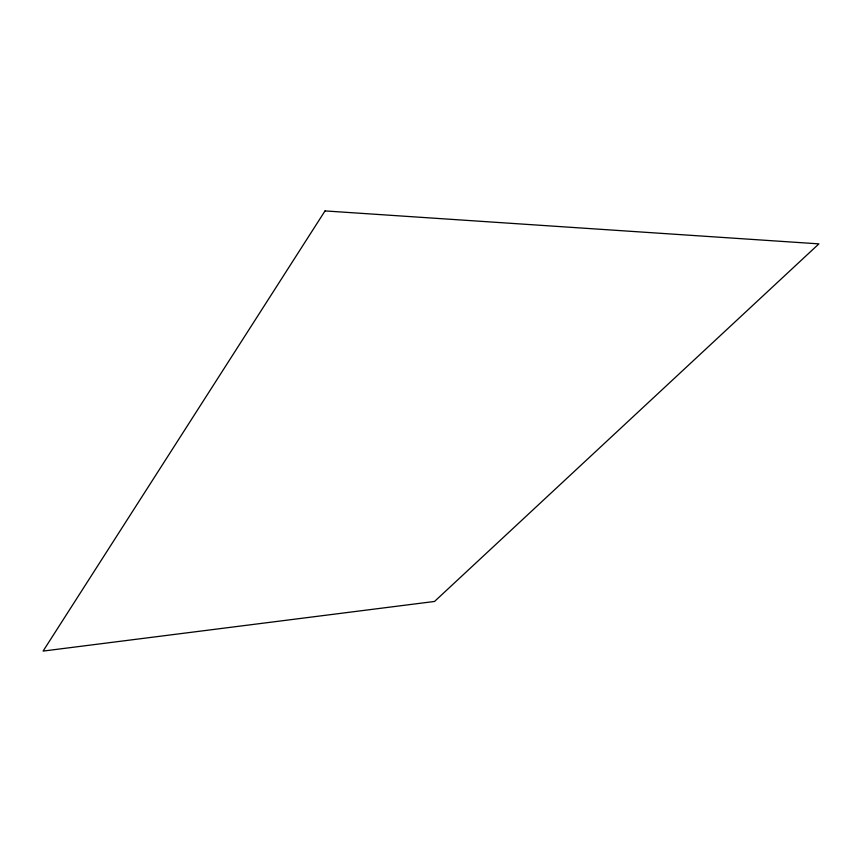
<?xml version="1.0" encoding="UTF-8"?>
<svg xmlns="http://www.w3.org/2000/svg" width="862" height="862" viewBox="0 0 862 862"><rect width="100%" height="100%" fill="white"/><g stroke="black" fill="none" stroke-linecap="round" stroke-linejoin="round"><path stroke-width="1.29" d="M325.028 210.921L43.1 651.079L434.523 601.461L818.9 243.871L325.028 210.921"/></g></svg>
